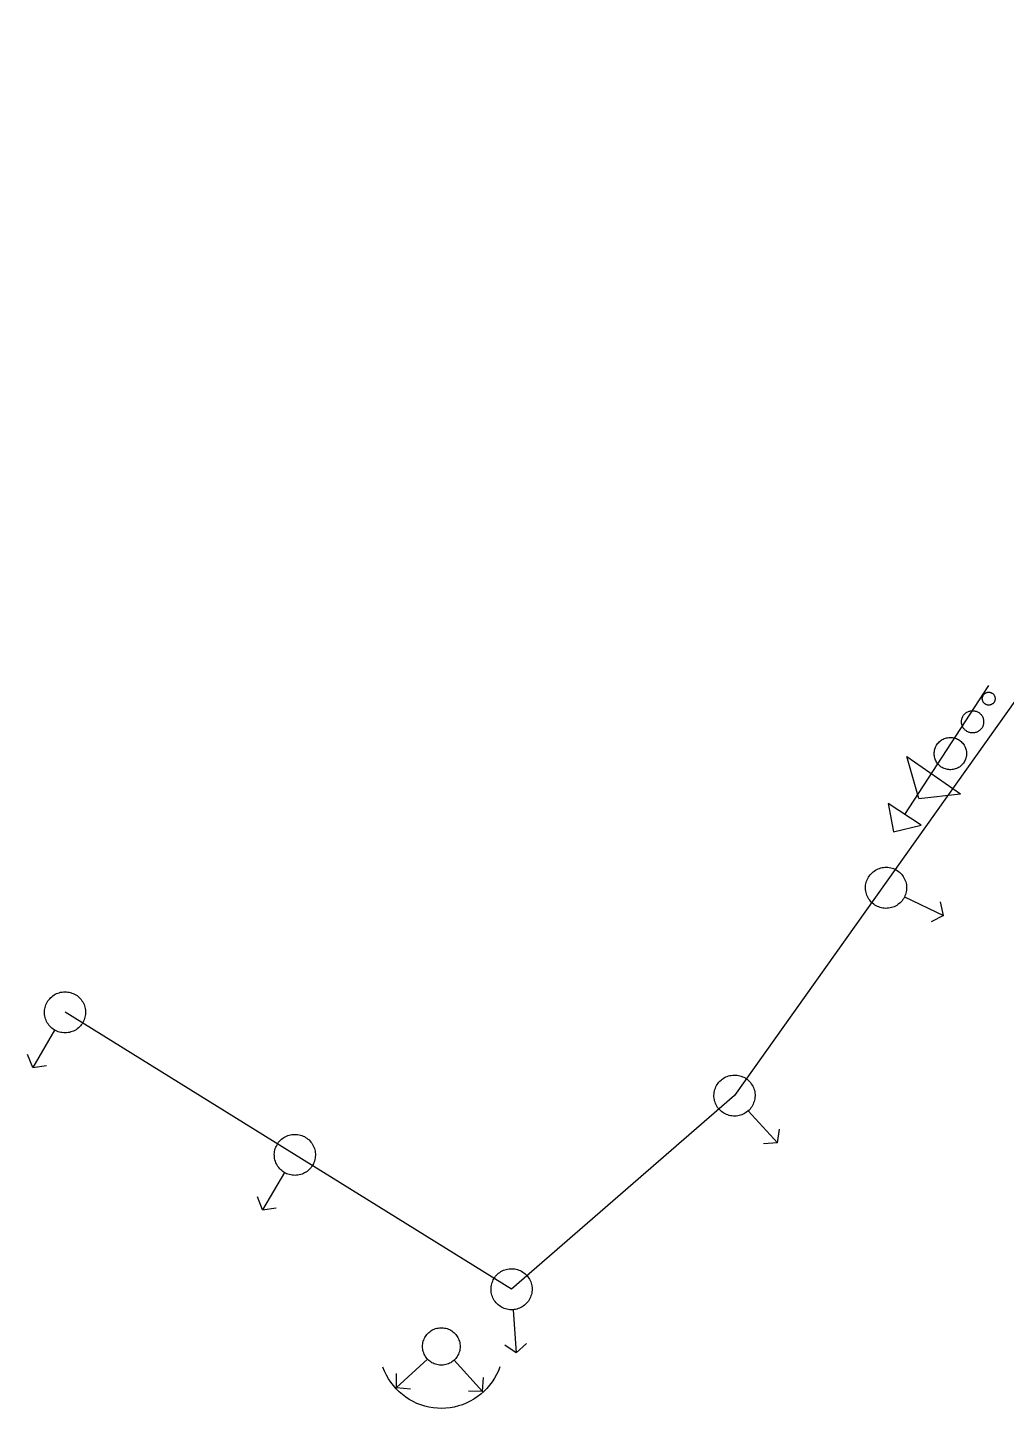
# Model space of a CAD drawing. Header units: inches. Extents: x 21905 to 29562, y 37649 to 43473.
# Drawn here: x 23266.6 to 23415.1, y 38416.6 to 38626.2 of the extents above; entities that cross this region are included whole.
import ezdxf

# ---------------------------------------------------------------- set-up
doc = ezdxf.new("R2010")
doc.units = ezdxf.units.IN
doc.header["$MEASUREMENT"] = 0

msp = doc.modelspace()

# ---------------------------------------------------------------- linework, layer by layer
for points in [[(23570.87, 38626.22), (23471.49, 38579.58), (23439.68, 38556.72), (23373.87, 38464.09), (23340.03, 38434.69), (23272.27, 38476.73)], [(23570.87, 38626.22), (23471.49, 38579.58), (23439.68, 38556.72), (23373.87, 38464.09), (23340.03, 38434.69), (23272.27, 38476.73)], [(23399.72, 38506.78), (23412.46, 38526.36)], [(23413.42, 38524.35), (23413.42, 38524.28), (23413.42, 38524.21), (23413.4, 38524.14), (23413.39, 38524.08), (23413.37, 38524.01), (23413.34, 38523.95), (23413.31, 38523.89), (23413.28, 38523.83), (23413.24, 38523.77), (23413.2, 38523.72), (23413.15, 38523.67), (23413.1, 38523.62), (23413.05, 38523.58), (23412.99, 38523.54), (23412.94, 38523.5), (23412.88, 38523.47), (23412.81, 38523.44), (23412.75, 38523.42), (23412.68, 38523.4), (23412.62, 38523.38), (23412.55, 38523.37), (23412.48, 38523.37), (23412.41, 38523.37), (23412.34, 38523.37), (23412.28, 38523.38), (23412.21, 38523.4), (23412.14, 38523.42), (23412.08, 38523.44), (23412.02, 38523.47), (23411.96, 38523.5), (23411.9, 38523.54), (23411.84, 38523.58), (23411.79, 38523.62), (23411.74, 38523.67), (23411.7, 38523.72), (23411.66, 38523.77), (23411.62, 38523.83), (23411.58, 38523.89), (23411.55, 38523.95), (23411.53, 38524.01), (23411.51, 38524.08), (23411.49, 38524.14), (23411.48, 38524.21), (23411.47, 38524.28), (23411.47, 38524.35), (23411.47, 38524.41), (23411.48, 38524.48), (23411.49, 38524.55), (23411.51, 38524.62), (23411.53, 38524.68), (23411.55, 38524.74), (23411.58, 38524.8), (23411.62, 38524.86), (23411.66, 38524.92), (23411.7, 38524.97), (23411.74, 38525.03), (23411.79, 38525.07), (23411.84, 38525.12), (23411.9, 38525.16), (23411.96, 38525.19), (23412.02, 38525.22), (23412.08, 38525.25), (23412.14, 38525.28), (23412.21, 38525.29), (23412.28, 38525.31), (23412.34, 38525.32), (23412.41, 38525.32), (23412.48, 38525.32), (23412.55, 38525.32), (23412.62, 38525.31), (23412.68, 38525.29), (23412.75, 38525.28), (23412.81, 38525.25), (23412.88, 38525.22), (23412.94, 38525.19), (23412.99, 38525.16), (23413.05, 38525.12), (23413.1, 38525.07), (23413.15, 38525.03), (23413.2, 38524.97), (23413.24, 38524.92), (23413.28, 38524.86), (23413.31, 38524.8), (23413.34, 38524.74), (23413.37, 38524.68), (23413.39, 38524.62), (23413.4, 38524.55), (23413.42, 38524.48), (23413.42, 38524.41), (23413.42, 38524.35)], [(23411.68, 38520.84), (23411.68, 38520.72), (23411.67, 38520.6), (23411.65, 38520.49), (23411.62, 38520.37), (23411.58, 38520.26), (23411.54, 38520.15), (23411.49, 38520.04), (23411.43, 38519.94), (23411.36, 38519.84), (23411.29, 38519.75), (23411.21, 38519.66), (23411.12, 38519.58), (23411.03, 38519.51), (23410.94, 38519.44), (23410.84, 38519.37), (23410.74, 38519.32), (23410.63, 38519.27), (23410.52, 38519.23), (23410.4, 38519.2), (23410.29, 38519.17), (23410.17, 38519.16), (23410.05, 38519.15), (23409.94, 38519.15), (23409.82, 38519.16), (23409.7, 38519.17), (23409.59, 38519.2), (23409.47, 38519.23), (23409.36, 38519.27), (23409.26, 38519.32), (23409.15, 38519.37), (23409.05, 38519.44), (23408.96, 38519.51), (23408.87, 38519.58), (23408.78, 38519.66), (23408.7, 38519.75), (23408.63, 38519.84), (23408.56, 38519.94), (23408.51, 38520.04), (23408.45, 38520.15), (23408.41, 38520.26), (23408.37, 38520.37), (23408.35, 38520.49), (23408.33, 38520.6), (23408.31, 38520.72), (23408.31, 38520.84), (23408.31, 38520.95), (23408.33, 38521.07), (23408.35, 38521.19), (23408.37, 38521.3), (23408.41, 38521.41), (23408.45, 38521.52), (23408.51, 38521.63), (23408.56, 38521.73), (23408.63, 38521.83), (23408.7, 38521.92), (23408.78, 38522.01), (23408.87, 38522.09), (23408.96, 38522.17), (23409.05, 38522.23), (23409.15, 38522.3), (23409.26, 38522.35), (23409.36, 38522.4), (23409.47, 38522.44), (23409.59, 38522.47), (23409.7, 38522.5), (23409.82, 38522.51), (23409.94, 38522.52), (23410.05, 38522.52), (23410.17, 38522.51), (23410.29, 38522.5), (23410.4, 38522.47), (23410.52, 38522.44), (23410.63, 38522.4), (23410.74, 38522.35), (23410.84, 38522.3), (23410.94, 38522.23), (23411.03, 38522.17), (23411.12, 38522.09), (23411.21, 38522.01), (23411.29, 38521.92), (23411.36, 38521.83), (23411.43, 38521.73), (23411.49, 38521.63), (23411.54, 38521.52), (23411.58, 38521.41), (23411.62, 38521.3), (23411.65, 38521.19), (23411.67, 38521.07), (23411.68, 38520.95), (23411.68, 38520.84)], [(23409.07, 38516.01), (23409.07, 38515.83), (23409.05, 38515.66), (23409.02, 38515.5), (23408.98, 38515.33), (23408.93, 38515.17), (23408.86, 38515.01), (23408.79, 38514.86), (23408.7, 38514.71), (23408.61, 38514.57), (23408.5, 38514.43), (23408.39, 38514.3), (23408.26, 38514.18), (23408.13, 38514.07), (23407.99, 38513.97), (23407.85, 38513.88), (23407.7, 38513.8), (23407.54, 38513.73), (23407.38, 38513.67), (23407.22, 38513.63), (23407.05, 38513.59), (23406.88, 38513.57), (23406.71, 38513.56), (23406.54, 38513.56), (23406.37, 38513.57), (23406.2, 38513.59), (23406.03, 38513.63), (23405.87, 38513.67), (23405.7, 38513.73), (23405.55, 38513.8), (23405.4, 38513.88), (23405.25, 38513.97), (23405.11, 38514.07), (23404.98, 38514.18), (23404.86, 38514.3), (23404.75, 38514.43), (23404.64, 38514.57), (23404.54, 38514.71), (23404.46, 38514.86), (23404.38, 38515.01), (23404.32, 38515.17), (23404.27, 38515.33), (23404.23, 38515.5), (23404.2, 38515.66), (23404.18, 38515.83), (23404.17, 38516.01), (23404.18, 38516.18), (23404.2, 38516.35), (23404.23, 38516.52), (23404.27, 38516.68), (23404.32, 38516.84), (23404.38, 38517), (23404.46, 38517.16), (23404.54, 38517.3), (23404.64, 38517.45), (23404.75, 38517.58), (23404.86, 38517.71), (23404.98, 38517.83), (23405.11, 38517.94), (23405.25, 38518.04), (23405.4, 38518.13), (23405.55, 38518.21), (23405.7, 38518.28), (23405.87, 38518.34), (23406.03, 38518.38), (23406.2, 38518.42), (23406.37, 38518.44), (23406.54, 38518.45), (23406.71, 38518.45), (23406.88, 38518.44), (23407.05, 38518.42), (23407.22, 38518.38), (23407.38, 38518.34), (23407.54, 38518.28), (23407.7, 38518.21), (23407.85, 38518.13), (23407.99, 38518.04), (23408.13, 38517.94), (23408.26, 38517.83), (23408.39, 38517.71), (23408.5, 38517.58), (23408.61, 38517.45), (23408.7, 38517.3), (23408.79, 38517.16), (23408.86, 38517), (23408.93, 38516.84), (23408.98, 38516.68), (23409.02, 38516.52), (23409.05, 38516.35), (23409.07, 38516.18), (23409.07, 38516.01)], [(23400.03, 38515.55), (23408.14, 38509.88)], [(23401.86, 38509.19), (23400.03, 38515.55)], [(23401.86, 38509.19), (23408.14, 38509.88)], [(23402.22, 38505.15), (23397.21, 38508.42), (23397.99, 38504.12), (23402.22, 38505.15)], [(23399.35, 38497.51), (23399.48, 38497.33), (23399.59, 38497.14), (23399.69, 38496.95), (23399.78, 38496.75), (23399.85, 38496.55), (23399.9, 38496.34), (23399.95, 38496.12), (23399.97, 38495.91), (23399.98, 38495.69), (23399.98, 38495.47), (23399.96, 38495.25), (23399.93, 38495.04), (23399.88, 38494.83), (23399.82, 38494.62), (23399.74, 38494.42), (23399.65, 38494.22), (23399.54, 38494.03), (23399.42, 38493.85), (23399.29, 38493.67), (23399.15, 38493.51), (23399, 38493.35), (23398.83, 38493.21), (23398.66, 38493.08), (23398.48, 38492.96), (23398.29, 38492.86), (23398.09, 38492.76), (23397.89, 38492.69), (23397.68, 38492.62), (23397.47, 38492.57), (23397.25, 38492.54), (23397.04, 38492.52), (23396.82, 38492.51), (23396.6, 38492.53), (23396.38, 38492.55), (23396.17, 38492.59), (23395.96, 38492.65), (23395.76, 38492.72), (23395.55, 38492.8), (23395.36, 38492.9), (23395.17, 38493.01), (23395, 38493.14), (23394.83, 38493.28), (23394.67, 38493.42), (23394.52, 38493.58), (23394.38, 38493.75), (23394.26, 38493.93), (23394.14, 38494.12), (23394.05, 38494.31), (23393.96, 38494.51), (23393.89, 38494.72), (23393.83, 38494.93), (23393.79, 38495.14), (23393.76, 38495.36), (23393.75, 38495.57), (23393.76, 38495.79), (23393.77, 38496.01), (23393.81, 38496.22), (23393.86, 38496.43), (23393.92, 38496.64), (23394, 38496.84), (23394.09, 38497.04), (23394.19, 38497.23), (23394.31, 38497.42), (23394.44, 38497.59), (23394.59, 38497.75), (23394.74, 38497.91), (23394.9, 38498.05), (23395.08, 38498.18), (23395.26, 38498.3), (23395.45, 38498.41), (23395.65, 38498.5), (23395.85, 38498.58), (23396.06, 38498.64), (23396.27, 38498.69), (23396.48, 38498.72), (23396.7, 38498.74), (23396.92, 38498.75), (23397.14, 38498.74), (23397.35, 38498.71), (23397.57, 38498.67), (23397.78, 38498.61), (23397.98, 38498.54), (23398.18, 38498.46), (23398.38, 38498.36), (23398.56, 38498.25), (23398.74, 38498.12), (23398.91, 38497.99), (23399.07, 38497.84), (23399.22, 38497.68), (23399.35, 38497.51)], [(23399.35, 38497.51), (23399.48, 38497.33), (23399.59, 38497.14), (23399.69, 38496.95), (23399.78, 38496.75), (23399.85, 38496.55), (23399.9, 38496.34), (23399.95, 38496.12), (23399.97, 38495.91), (23399.98, 38495.69), (23399.98, 38495.47), (23399.96, 38495.25), (23399.93, 38495.04), (23399.88, 38494.83), (23399.82, 38494.62), (23399.74, 38494.42), (23399.65, 38494.22), (23399.54, 38494.03), (23399.42, 38493.85), (23399.29, 38493.67), (23399.15, 38493.51), (23399, 38493.35), (23398.83, 38493.21), (23398.66, 38493.08), (23398.48, 38492.96), (23398.29, 38492.86), (23398.09, 38492.76), (23397.89, 38492.69), (23397.68, 38492.62), (23397.47, 38492.57), (23397.25, 38492.54), (23397.04, 38492.52), (23396.82, 38492.51), (23396.6, 38492.53), (23396.38, 38492.55), (23396.17, 38492.59), (23395.96, 38492.65), (23395.76, 38492.72), (23395.55, 38492.8), (23395.36, 38492.9), (23395.17, 38493.01), (23395, 38493.14), (23394.83, 38493.28), (23394.67, 38493.42), (23394.52, 38493.58), (23394.38, 38493.75), (23394.26, 38493.93), (23394.14, 38494.12), (23394.05, 38494.31), (23393.96, 38494.51), (23393.89, 38494.72), (23393.83, 38494.93), (23393.79, 38495.14), (23393.76, 38495.36), (23393.75, 38495.57), (23393.76, 38495.79), (23393.77, 38496.01), (23393.81, 38496.22), (23393.86, 38496.43), (23393.92, 38496.64), (23394, 38496.84), (23394.09, 38497.04), (23394.19, 38497.23), (23394.31, 38497.42), (23394.44, 38497.59), (23394.59, 38497.75), (23394.74, 38497.91), (23394.9, 38498.05), (23395.08, 38498.18), (23395.26, 38498.3), (23395.45, 38498.41), (23395.65, 38498.5), (23395.85, 38498.58), (23396.06, 38498.64), (23396.27, 38498.69), (23396.48, 38498.72), (23396.7, 38498.74), (23396.92, 38498.75), (23397.14, 38498.74), (23397.35, 38498.71), (23397.57, 38498.67), (23397.78, 38498.61), (23397.98, 38498.54), (23398.18, 38498.46), (23398.38, 38498.36), (23398.56, 38498.25), (23398.74, 38498.12), (23398.91, 38497.99), (23399.07, 38497.84), (23399.22, 38497.68), (23399.35, 38497.51)], [(23399.67, 38494.27), (23405.59, 38491.42)], [(23399.67, 38494.27), (23405.59, 38491.42)], [(23405.59, 38491.42), (23405.14, 38493.48)], [(23405.59, 38491.42), (23405.14, 38493.48)], [(23405.59, 38491.42), (23403.7, 38490.49)], [(23405.59, 38491.42), (23403.7, 38490.49)], [(23273.94, 38474.09), (23273.75, 38473.98), (23273.56, 38473.89), (23273.36, 38473.8), (23273.15, 38473.74), (23272.94, 38473.68), (23272.73, 38473.64), (23272.51, 38473.62), (23272.29, 38473.61), (23272.08, 38473.61), (23271.86, 38473.64), (23271.64, 38473.67), (23271.43, 38473.72), (23271.23, 38473.79), (23271.02, 38473.87), (23270.83, 38473.96), (23270.64, 38474.07), (23270.46, 38474.19), (23270.28, 38474.32), (23270.12, 38474.47), (23269.97, 38474.62), (23269.83, 38474.79), (23269.7, 38474.96), (23269.58, 38475.15), (23269.48, 38475.34), (23269.39, 38475.54), (23269.31, 38475.74), (23269.25, 38475.95), (23269.21, 38476.16), (23269.17, 38476.38), (23269.16, 38476.59), (23269.16, 38476.81), (23269.17, 38477.03), (23269.2, 38477.24), (23269.24, 38477.46), (23269.3, 38477.67), (23269.37, 38477.87), (23269.46, 38478.07), (23269.56, 38478.26), (23269.68, 38478.45), (23269.8, 38478.63), (23269.94, 38478.79), (23270.09, 38478.95), (23270.25, 38479.1), (23270.42, 38479.23), (23270.6, 38479.36), (23270.79, 38479.47), (23270.98, 38479.56), (23271.19, 38479.65), (23271.39, 38479.71), (23271.6, 38479.77), (23271.82, 38479.81), (23272.03, 38479.83), (23272.25, 38479.84), (23272.47, 38479.84), (23272.68, 38479.81), (23272.9, 38479.78), (23273.11, 38479.73), (23273.32, 38479.66), (23273.52, 38479.58), (23273.72, 38479.49), (23273.9, 38479.38), (23274.09, 38479.26), (23274.26, 38479.13), (23274.42, 38478.98), (23274.57, 38478.83), (23274.71, 38478.66), (23274.84, 38478.49), (23274.96, 38478.3), (23275.06, 38478.11), (23275.15, 38477.91), (23275.23, 38477.71), (23275.29, 38477.5), (23275.34, 38477.29), (23275.37, 38477.07), (23275.39, 38476.86), (23275.39, 38476.64), (23275.37, 38476.42), (23275.34, 38476.21), (23275.3, 38475.99), (23275.24, 38475.78), (23275.17, 38475.58), (23275.08, 38475.38), (23274.98, 38475.19), (23274.87, 38475), (23274.74, 38474.82), (23274.6, 38474.66), (23274.45, 38474.5), (23274.29, 38474.35), (23274.12, 38474.22), (23273.94, 38474.09)], [(23273.94, 38474.09), (23273.75, 38473.98), (23273.56, 38473.89), (23273.36, 38473.8), (23273.15, 38473.74), (23272.94, 38473.68), (23272.73, 38473.64), (23272.51, 38473.62), (23272.29, 38473.61), (23272.08, 38473.61), (23271.86, 38473.64), (23271.64, 38473.67), (23271.43, 38473.72), (23271.23, 38473.79), (23271.02, 38473.87), (23270.83, 38473.96), (23270.64, 38474.07), (23270.46, 38474.19), (23270.28, 38474.32), (23270.12, 38474.47), (23269.97, 38474.62), (23269.83, 38474.79), (23269.7, 38474.96), (23269.58, 38475.15), (23269.48, 38475.34), (23269.39, 38475.54), (23269.31, 38475.74), (23269.25, 38475.95), (23269.21, 38476.16), (23269.17, 38476.38), (23269.16, 38476.59), (23269.16, 38476.81), (23269.17, 38477.03), (23269.2, 38477.24), (23269.24, 38477.46), (23269.3, 38477.67), (23269.37, 38477.87), (23269.46, 38478.07), (23269.56, 38478.26), (23269.68, 38478.45), (23269.8, 38478.63), (23269.94, 38478.79), (23270.09, 38478.95), (23270.25, 38479.1), (23270.42, 38479.23), (23270.6, 38479.36), (23270.79, 38479.47), (23270.98, 38479.56), (23271.19, 38479.65), (23271.39, 38479.71), (23271.6, 38479.77), (23271.82, 38479.81), (23272.03, 38479.83), (23272.25, 38479.84), (23272.47, 38479.84), (23272.68, 38479.81), (23272.9, 38479.78), (23273.11, 38479.73), (23273.32, 38479.66), (23273.52, 38479.58), (23273.72, 38479.49), (23273.9, 38479.38), (23274.09, 38479.26), (23274.26, 38479.13), (23274.42, 38478.98), (23274.57, 38478.83), (23274.71, 38478.66), (23274.84, 38478.49), (23274.96, 38478.3), (23275.06, 38478.11), (23275.15, 38477.91), (23275.23, 38477.71), (23275.29, 38477.5), (23275.34, 38477.29), (23275.37, 38477.07), (23275.39, 38476.86), (23275.39, 38476.64), (23275.37, 38476.42), (23275.34, 38476.21), (23275.3, 38475.99), (23275.24, 38475.78), (23275.17, 38475.58), (23275.08, 38475.38), (23274.98, 38475.19), (23274.87, 38475), (23274.74, 38474.82), (23274.6, 38474.66), (23274.45, 38474.5), (23274.29, 38474.35), (23274.12, 38474.22), (23273.94, 38474.09)], [(23270.69, 38474.04), (23267.36, 38468.37)], [(23270.69, 38474.04), (23267.36, 38468.37)], [(23267.36, 38468.37), (23266.59, 38470.33)], [(23267.36, 38468.37), (23266.59, 38470.33)], [(23267.36, 38468.37), (23269.45, 38468.66)], [(23267.36, 38468.37), (23269.45, 38468.66)], [(23376.88, 38464.89), (23376.93, 38464.68), (23376.96, 38464.46), (23376.98, 38464.25), (23376.98, 38464.03), (23376.97, 38463.81), (23376.94, 38463.6), (23376.9, 38463.38), (23376.85, 38463.17), (23376.77, 38462.97), (23376.69, 38462.77), (23376.59, 38462.57), (23376.48, 38462.39), (23376.35, 38462.21), (23376.22, 38462.04), (23376.07, 38461.88), (23375.91, 38461.73), (23375.74, 38461.6), (23375.56, 38461.47), (23375.38, 38461.36), (23375.18, 38461.26), (23374.98, 38461.18), (23374.78, 38461.1), (23374.57, 38461.05), (23374.35, 38461.01), (23374.14, 38460.98), (23373.92, 38460.97), (23373.7, 38460.97), (23373.48, 38460.99), (23373.27, 38461.03), (23373.06, 38461.08), (23372.85, 38461.14), (23372.65, 38461.22), (23372.45, 38461.31), (23372.26, 38461.41), (23372.08, 38461.53), (23371.9, 38461.66), (23371.74, 38461.81), (23371.59, 38461.96), (23371.44, 38462.12), (23371.31, 38462.3), (23371.19, 38462.48), (23371.09, 38462.67), (23371, 38462.87), (23370.92, 38463.07), (23370.85, 38463.28), (23370.81, 38463.49), (23370.77, 38463.71), (23370.75, 38463.92), (23370.75, 38464.14), (23370.76, 38464.36), (23370.79, 38464.57), (23370.83, 38464.79), (23370.89, 38465), (23370.96, 38465.2), (23371.04, 38465.4), (23371.14, 38465.6), (23371.25, 38465.78), (23371.38, 38465.96), (23371.51, 38466.13), (23371.66, 38466.29), (23371.82, 38466.44), (23371.99, 38466.58), (23372.17, 38466.7), (23372.36, 38466.81), (23372.55, 38466.91), (23372.75, 38467), (23372.96, 38467.07), (23373.17, 38467.12), (23373.38, 38467.16), (23373.59, 38467.19), (23373.81, 38467.2), (23374.03, 38467.2), (23374.25, 38467.18), (23374.46, 38467.14), (23374.67, 38467.1), (23374.88, 38467.03), (23375.08, 38466.95), (23375.28, 38466.86), (23375.47, 38466.76), (23375.65, 38466.64), (23375.83, 38466.51), (23375.99, 38466.36), (23376.15, 38466.21), (23376.29, 38466.05), (23376.42, 38465.87), (23376.54, 38465.69), (23376.64, 38465.5), (23376.73, 38465.3), (23376.81, 38465.1), (23376.88, 38464.89)], [(23376.88, 38464.89), (23376.93, 38464.68), (23376.96, 38464.46), (23376.98, 38464.25), (23376.98, 38464.03), (23376.97, 38463.81), (23376.94, 38463.6), (23376.9, 38463.38), (23376.85, 38463.17), (23376.77, 38462.97), (23376.69, 38462.77), (23376.59, 38462.57), (23376.48, 38462.39), (23376.35, 38462.21), (23376.22, 38462.04), (23376.07, 38461.88), (23375.91, 38461.73), (23375.74, 38461.6), (23375.56, 38461.47), (23375.38, 38461.36), (23375.18, 38461.26), (23374.98, 38461.18), (23374.78, 38461.1), (23374.57, 38461.05), (23374.35, 38461.01), (23374.14, 38460.98), (23373.92, 38460.97), (23373.7, 38460.97), (23373.48, 38460.99), (23373.27, 38461.03), (23373.06, 38461.08), (23372.85, 38461.14), (23372.65, 38461.22), (23372.45, 38461.31), (23372.26, 38461.41), (23372.08, 38461.53), (23371.9, 38461.66), (23371.74, 38461.81), (23371.59, 38461.96), (23371.44, 38462.12), (23371.31, 38462.3), (23371.19, 38462.48), (23371.09, 38462.67), (23371, 38462.87), (23370.92, 38463.07), (23370.85, 38463.28), (23370.81, 38463.49), (23370.77, 38463.71), (23370.75, 38463.92), (23370.75, 38464.14), (23370.76, 38464.36), (23370.79, 38464.57), (23370.83, 38464.79), (23370.89, 38465), (23370.96, 38465.2), (23371.04, 38465.4), (23371.14, 38465.6), (23371.25, 38465.78), (23371.38, 38465.96), (23371.51, 38466.13), (23371.66, 38466.29), (23371.82, 38466.44), (23371.99, 38466.58), (23372.17, 38466.7), (23372.36, 38466.81), (23372.55, 38466.91), (23372.75, 38467), (23372.96, 38467.07), (23373.17, 38467.12), (23373.38, 38467.16), (23373.59, 38467.19), (23373.81, 38467.2), (23374.03, 38467.2), (23374.25, 38467.18), (23374.46, 38467.14), (23374.67, 38467.1), (23374.88, 38467.03), (23375.08, 38466.95), (23375.28, 38466.86), (23375.47, 38466.76), (23375.65, 38466.64), (23375.83, 38466.51), (23375.99, 38466.36), (23376.15, 38466.21), (23376.29, 38466.05), (23376.42, 38465.87), (23376.54, 38465.69), (23376.64, 38465.5), (23376.73, 38465.3), (23376.81, 38465.1), (23376.88, 38464.89)], [(23375.95, 38461.77), (23380.37, 38456.9)], [(23375.95, 38461.77), (23380.37, 38456.9)], [(23380.37, 38456.9), (23380.72, 38458.98)], [(23380.37, 38456.9), (23380.72, 38458.98)], [(23308.82, 38452.46), (23308.63, 38452.35), (23308.44, 38452.25), (23308.24, 38452.17), (23308.03, 38452.1), (23307.82, 38452.04), (23307.6, 38452), (23307.39, 38451.98), (23307.17, 38451.97), (23306.95, 38451.98), (23306.74, 38452), (23306.52, 38452.04), (23306.31, 38452.09), (23306.1, 38452.15), (23305.9, 38452.23), (23305.71, 38452.33), (23305.52, 38452.43), (23305.33, 38452.55), (23305.16, 38452.69), (23305, 38452.83), (23304.85, 38452.99), (23304.71, 38453.15), (23304.58, 38453.33), (23304.46, 38453.51), (23304.36, 38453.7), (23304.27, 38453.9), (23304.19, 38454.1), (23304.13, 38454.31), (23304.08, 38454.53), (23304.05, 38454.74), (23304.04, 38454.96), (23304.03, 38455.18), (23304.05, 38455.39), (23304.08, 38455.61), (23304.12, 38455.82), (23304.18, 38456.03), (23304.25, 38456.24), (23304.34, 38456.43), (23304.44, 38456.63), (23304.55, 38456.81), (23304.68, 38456.99), (23304.82, 38457.16), (23304.97, 38457.31), (23305.13, 38457.46), (23305.3, 38457.6), (23305.48, 38457.72), (23305.67, 38457.83), (23305.86, 38457.93), (23306.06, 38458.01), (23306.27, 38458.08), (23306.48, 38458.13), (23306.69, 38458.17), (23306.91, 38458.2), (23307.13, 38458.2), (23307.34, 38458.2), (23307.56, 38458.18), (23307.78, 38458.14), (23307.99, 38458.09), (23308.19, 38458.02), (23308.4, 38457.94), (23308.59, 38457.85), (23308.78, 38457.74), (23308.96, 38457.62), (23309.14, 38457.49), (23309.3, 38457.35), (23309.45, 38457.19), (23309.59, 38457.02), (23309.72, 38456.85), (23309.84, 38456.67), (23309.94, 38456.47), (23310.03, 38456.28), (23310.11, 38456.07), (23310.17, 38455.86), (23310.21, 38455.65), (23310.25, 38455.44), (23310.26, 38455.22), (23310.26, 38455), (23310.25, 38454.78), (23310.22, 38454.57), (23310.18, 38454.36), (23310.12, 38454.15), (23310.05, 38453.94), (23309.96, 38453.74), (23309.86, 38453.55), (23309.74, 38453.36), (23309.62, 38453.19), (23309.48, 38453.02), (23309.33, 38452.86), (23309.17, 38452.71), (23309, 38452.58), (23308.82, 38452.46)], [(23308.82, 38452.46), (23308.63, 38452.35), (23308.44, 38452.25), (23308.24, 38452.17), (23308.03, 38452.1), (23307.82, 38452.04), (23307.6, 38452), (23307.39, 38451.98), (23307.17, 38451.97), (23306.95, 38451.98), (23306.74, 38452), (23306.52, 38452.04), (23306.31, 38452.09), (23306.1, 38452.15), (23305.9, 38452.23), (23305.71, 38452.33), (23305.52, 38452.43), (23305.33, 38452.55), (23305.16, 38452.69), (23305, 38452.83), (23304.85, 38452.99), (23304.71, 38453.15), (23304.58, 38453.33), (23304.46, 38453.51), (23304.36, 38453.7), (23304.27, 38453.9), (23304.19, 38454.1), (23304.13, 38454.31), (23304.08, 38454.53), (23304.05, 38454.74), (23304.04, 38454.96), (23304.03, 38455.18), (23304.05, 38455.39), (23304.08, 38455.61), (23304.12, 38455.82), (23304.18, 38456.03), (23304.25, 38456.24), (23304.34, 38456.43), (23304.44, 38456.63), (23304.55, 38456.81), (23304.68, 38456.99), (23304.82, 38457.16), (23304.97, 38457.31), (23305.13, 38457.46), (23305.3, 38457.6), (23305.48, 38457.72), (23305.67, 38457.83), (23305.86, 38457.93), (23306.06, 38458.01), (23306.27, 38458.08), (23306.48, 38458.13), (23306.69, 38458.17), (23306.91, 38458.2), (23307.13, 38458.2), (23307.34, 38458.2), (23307.56, 38458.18), (23307.78, 38458.14), (23307.99, 38458.09), (23308.19, 38458.02), (23308.4, 38457.94), (23308.59, 38457.85), (23308.78, 38457.74), (23308.96, 38457.62), (23309.14, 38457.49), (23309.3, 38457.35), (23309.45, 38457.19), (23309.59, 38457.02), (23309.72, 38456.85), (23309.84, 38456.67), (23309.94, 38456.47), (23310.03, 38456.28), (23310.11, 38456.07), (23310.17, 38455.86), (23310.21, 38455.65), (23310.25, 38455.44), (23310.26, 38455.22), (23310.26, 38455), (23310.25, 38454.78), (23310.22, 38454.57), (23310.18, 38454.36), (23310.12, 38454.15), (23310.05, 38453.94), (23309.96, 38453.74), (23309.86, 38453.55), (23309.74, 38453.36), (23309.62, 38453.19), (23309.48, 38453.02), (23309.33, 38452.86), (23309.17, 38452.71), (23309, 38452.58), (23308.82, 38452.46)], [(23380.37, 38456.9), (23378.26, 38456.75)], [(23380.37, 38456.9), (23378.26, 38456.75)], [(23305.56, 38452.4), (23302.24, 38446.74)], [(23305.56, 38452.4), (23302.24, 38446.74)], [(23302.24, 38446.74), (23301.47, 38448.7)], [(23302.24, 38446.74), (23301.47, 38448.7)], [(23302.24, 38446.74), (23304.33, 38447.02)], [(23302.24, 38446.74), (23304.33, 38447.02)], [(23342.9, 38433.47), (23342.81, 38433.27), (23342.71, 38433.08), (23342.59, 38432.9), (23342.46, 38432.73), (23342.31, 38432.56), (23342.16, 38432.41), (23342, 38432.27), (23341.82, 38432.13), (23341.64, 38432.02), (23341.45, 38431.91), (23341.25, 38431.82), (23341.05, 38431.74), (23340.84, 38431.68), (23340.63, 38431.63), (23340.41, 38431.59), (23340.2, 38431.57), (23339.98, 38431.57), (23339.76, 38431.58), (23339.55, 38431.61), (23339.33, 38431.65), (23339.12, 38431.71), (23338.92, 38431.78), (23338.72, 38431.86), (23338.52, 38431.96), (23338.34, 38432.07), (23338.16, 38432.2), (23337.99, 38432.33), (23337.83, 38432.48), (23337.68, 38432.64), (23337.55, 38432.81), (23337.42, 38432.99), (23337.31, 38433.18), (23337.21, 38433.37), (23337.13, 38433.57), (23337.05, 38433.77), (23337, 38433.98), (23336.96, 38434.2), (23336.93, 38434.41), (23336.92, 38434.63), (23336.92, 38434.85), (23336.94, 38435.07), (23336.97, 38435.28), (23337.02, 38435.49), (23337.09, 38435.7), (23337.17, 38435.9), (23337.26, 38436.1), (23337.36, 38436.29), (23337.48, 38436.47), (23337.61, 38436.65), (23337.75, 38436.81), (23337.91, 38436.97), (23338.07, 38437.11), (23338.25, 38437.24), (23338.43, 38437.36), (23338.62, 38437.46), (23338.82, 38437.56), (23339.02, 38437.63), (23339.23, 38437.7), (23339.44, 38437.75), (23339.65, 38437.78), (23339.87, 38437.8), (23340.09, 38437.8), (23340.31, 38437.79), (23340.52, 38437.77), (23340.73, 38437.72), (23340.94, 38437.67), (23341.15, 38437.6), (23341.35, 38437.51), (23341.54, 38437.41), (23341.73, 38437.3), (23341.91, 38437.18), (23342.08, 38437.04), (23342.24, 38436.89), (23342.39, 38436.73), (23342.52, 38436.56), (23342.65, 38436.38), (23342.76, 38436.2), (23342.86, 38436), (23342.94, 38435.8), (23343.01, 38435.6), (23343.07, 38435.39), (23343.11, 38435.18), (23343.14, 38434.96), (23343.15, 38434.74), (23343.15, 38434.52), (23343.13, 38434.31), (23343.09, 38434.09), (23343.04, 38433.88), (23342.98, 38433.67), (23342.9, 38433.47)], [(23342.9, 38433.47), (23342.81, 38433.27), (23342.71, 38433.08), (23342.59, 38432.9), (23342.46, 38432.73), (23342.31, 38432.56), (23342.16, 38432.41), (23342, 38432.27), (23341.82, 38432.13), (23341.64, 38432.02), (23341.45, 38431.91), (23341.25, 38431.82), (23341.05, 38431.74), (23340.84, 38431.68), (23340.63, 38431.63), (23340.41, 38431.59), (23340.2, 38431.57), (23339.98, 38431.57), (23339.76, 38431.58), (23339.55, 38431.61), (23339.33, 38431.65), (23339.12, 38431.71), (23338.92, 38431.78), (23338.72, 38431.86), (23338.52, 38431.96), (23338.34, 38432.07), (23338.16, 38432.2), (23337.99, 38432.33), (23337.83, 38432.48), (23337.68, 38432.64), (23337.55, 38432.81), (23337.42, 38432.99), (23337.31, 38433.18), (23337.21, 38433.37), (23337.13, 38433.57), (23337.05, 38433.77), (23337, 38433.98), (23336.96, 38434.2), (23336.93, 38434.41), (23336.92, 38434.63), (23336.92, 38434.85), (23336.94, 38435.07), (23336.97, 38435.28), (23337.02, 38435.49), (23337.09, 38435.7), (23337.17, 38435.9), (23337.26, 38436.1), (23337.36, 38436.29), (23337.48, 38436.47), (23337.61, 38436.65), (23337.75, 38436.81), (23337.91, 38436.97), (23338.07, 38437.11), (23338.25, 38437.24), (23338.43, 38437.36), (23338.62, 38437.46), (23338.82, 38437.56), (23339.02, 38437.63), (23339.23, 38437.7), (23339.44, 38437.75), (23339.65, 38437.78), (23339.87, 38437.8), (23340.09, 38437.8), (23340.31, 38437.79), (23340.52, 38437.77), (23340.73, 38437.72), (23340.94, 38437.67), (23341.15, 38437.6), (23341.35, 38437.51), (23341.54, 38437.41), (23341.73, 38437.3), (23341.91, 38437.18), (23342.08, 38437.04), (23342.24, 38436.89), (23342.39, 38436.73), (23342.52, 38436.56), (23342.65, 38436.38), (23342.76, 38436.2), (23342.86, 38436), (23342.94, 38435.8), (23343.01, 38435.6), (23343.07, 38435.39), (23343.11, 38435.18), (23343.14, 38434.96), (23343.15, 38434.74), (23343.15, 38434.52), (23343.13, 38434.31), (23343.09, 38434.09), (23343.04, 38433.88), (23342.98, 38433.67), (23342.9, 38433.47)], [(23340.26, 38431.58), (23340.74, 38425.03)], [(23340.26, 38431.58), (23340.74, 38425.03)], [(23332.22, 38426), (23332.22, 38425.8), (23332.2, 38425.6), (23332.16, 38425.41), (23332.11, 38425.22), (23332.05, 38425.03), (23331.98, 38424.84), (23331.89, 38424.66), (23331.79, 38424.49), (23331.68, 38424.33), (23331.56, 38424.17), (23331.43, 38424.02), (23331.28, 38423.88), (23331.13, 38423.76), (23330.97, 38423.64), (23330.8, 38423.53), (23330.63, 38423.44), (23330.44, 38423.36), (23330.26, 38423.29), (23330.07, 38423.24), (23329.87, 38423.2), (23329.68, 38423.17), (23329.48, 38423.15), (23329.28, 38423.15), (23329.08, 38423.17), (23328.88, 38423.2), (23328.69, 38423.24), (23328.5, 38423.29), (23328.31, 38423.36), (23328.13, 38423.44), (23327.95, 38423.53), (23327.79, 38423.64), (23327.62, 38423.76), (23327.47, 38423.88), (23327.33, 38424.02), (23327.2, 38424.17), (23327.07, 38424.33), (23326.96, 38424.49), (23326.86, 38424.66), (23326.78, 38424.84), (23326.7, 38425.03), (23326.64, 38425.22), (23326.59, 38425.41), (23326.56, 38425.6), (23326.54, 38425.8), (23326.53, 38426), (23326.54, 38426.2), (23326.56, 38426.4), (23326.59, 38426.59), (23326.64, 38426.78), (23326.7, 38426.97), (23326.78, 38427.16), (23326.86, 38427.34), (23326.96, 38427.51), (23327.07, 38427.67), (23327.2, 38427.83), (23327.33, 38427.98), (23327.47, 38428.12), (23327.62, 38428.24), (23327.79, 38428.36), (23327.95, 38428.47), (23328.13, 38428.56), (23328.31, 38428.64), (23328.5, 38428.71), (23328.69, 38428.76), (23328.88, 38428.8), (23329.08, 38428.83), (23329.28, 38428.85), (23329.48, 38428.85), (23329.68, 38428.83), (23329.87, 38428.8), (23330.07, 38428.76), (23330.26, 38428.71), (23330.44, 38428.64), (23330.63, 38428.56), (23330.8, 38428.47), (23330.97, 38428.36), (23331.13, 38428.24), (23331.28, 38428.12), (23331.43, 38427.98), (23331.56, 38427.83), (23331.68, 38427.67), (23331.79, 38427.51), (23331.89, 38427.34), (23331.98, 38427.16), (23332.05, 38426.97), (23332.11, 38426.78), (23332.16, 38426.59), (23332.2, 38426.4), (23332.22, 38426.2), (23332.22, 38426)], [(23332.22, 38426), (23332.22, 38425.8), (23332.2, 38425.6), (23332.16, 38425.41), (23332.11, 38425.22), (23332.05, 38425.03), (23331.98, 38424.84), (23331.89, 38424.66), (23331.79, 38424.49), (23331.68, 38424.33), (23331.56, 38424.17), (23331.43, 38424.02), (23331.28, 38423.88), (23331.13, 38423.76), (23330.97, 38423.64), (23330.8, 38423.53), (23330.63, 38423.44), (23330.44, 38423.36), (23330.26, 38423.29), (23330.07, 38423.24), (23329.87, 38423.2), (23329.68, 38423.17), (23329.48, 38423.15), (23329.28, 38423.15), (23329.08, 38423.17), (23328.88, 38423.2), (23328.69, 38423.24), (23328.5, 38423.29), (23328.31, 38423.36), (23328.13, 38423.44), (23327.95, 38423.53), (23327.79, 38423.64), (23327.62, 38423.76), (23327.47, 38423.88), (23327.33, 38424.02), (23327.2, 38424.17), (23327.07, 38424.33), (23326.96, 38424.49), (23326.86, 38424.66), (23326.78, 38424.84), (23326.7, 38425.03), (23326.64, 38425.22), (23326.59, 38425.41), (23326.56, 38425.6), (23326.54, 38425.8), (23326.53, 38426), (23326.54, 38426.2), (23326.56, 38426.4), (23326.59, 38426.59), (23326.64, 38426.78), (23326.7, 38426.97), (23326.78, 38427.16), (23326.86, 38427.34), (23326.96, 38427.51), (23327.07, 38427.67), (23327.2, 38427.83), (23327.33, 38427.98), (23327.47, 38428.12), (23327.62, 38428.24), (23327.79, 38428.36), (23327.95, 38428.47), (23328.13, 38428.56), (23328.31, 38428.64), (23328.5, 38428.71), (23328.69, 38428.76), (23328.88, 38428.8), (23329.08, 38428.83), (23329.28, 38428.85), (23329.48, 38428.85), (23329.68, 38428.83), (23329.87, 38428.8), (23330.07, 38428.76), (23330.26, 38428.71), (23330.44, 38428.64), (23330.63, 38428.56), (23330.8, 38428.47), (23330.97, 38428.36), (23331.13, 38428.24), (23331.28, 38428.12), (23331.43, 38427.98), (23331.56, 38427.83), (23331.68, 38427.67), (23331.79, 38427.51), (23331.89, 38427.34), (23331.98, 38427.16), (23332.05, 38426.97), (23332.11, 38426.78), (23332.16, 38426.59), (23332.2, 38426.4), (23332.22, 38426.2), (23332.22, 38426)], [(23340.74, 38425.03), (23338.99, 38426.2)], [(23340.74, 38425.03), (23338.99, 38426.2)], [(23340.74, 38425.03), (23342.3, 38426.45)], [(23340.74, 38425.03), (23342.3, 38426.45)], [(23338.26, 38422.91), (23338.03, 38422.31), (23337.76, 38421.73), (23337.44, 38421.17), (23337.09, 38420.63), (23336.71, 38420.11), (23336.29, 38419.62), (23335.84, 38419.17), (23335.35, 38418.74), (23334.84, 38418.35), (23334.31, 38417.99), (23333.75, 38417.67), (23333.17, 38417.4), (23332.57, 38417.16), (23331.96, 38416.96), (23331.34, 38416.8), (23330.7, 38416.69), (23330.06, 38416.62), (23329.42, 38416.6), (23328.78, 38416.62), (23328.14, 38416.68), (23327.5, 38416.79), (23326.88, 38416.94), (23326.26, 38417.13), (23325.66, 38417.36), (23325.08, 38417.64), (23324.52, 38417.95), (23323.98, 38418.3), (23323.46, 38418.69), (23322.98, 38419.11), (23322.52, 38419.56), (23322.1, 38420.05), (23321.71, 38420.56), (23321.35, 38421.1), (23321.04, 38421.66), (23320.76, 38422.24), (23320.52, 38422.84)], [(23338.26, 38422.91), (23338.03, 38422.31), (23337.76, 38421.73), (23337.44, 38421.17), (23337.09, 38420.63), (23336.71, 38420.11), (23336.29, 38419.62), (23335.84, 38419.17), (23335.35, 38418.74), (23334.84, 38418.35), (23334.31, 38417.99), (23333.75, 38417.67), (23333.17, 38417.4), (23332.57, 38417.16), (23331.96, 38416.96), (23331.34, 38416.8), (23330.7, 38416.69), (23330.06, 38416.62), (23329.42, 38416.6), (23328.78, 38416.62), (23328.14, 38416.68), (23327.5, 38416.79), (23326.88, 38416.94), (23326.26, 38417.13), (23325.66, 38417.36), (23325.08, 38417.64), (23324.52, 38417.95), (23323.98, 38418.3), (23323.46, 38418.69), (23322.98, 38419.11), (23322.52, 38419.56), (23322.1, 38420.05), (23321.71, 38420.56), (23321.35, 38421.1), (23321.04, 38421.66), (23320.76, 38422.24), (23320.52, 38422.84)], [(23322.55, 38419.75), (23327.28, 38424.08)], [(23322.55, 38419.75), (23327.28, 38424.08)], [(23335.63, 38419.17), (23331.3, 38423.9)], [(23335.63, 38419.17), (23331.3, 38423.9)], [(23322.55, 38419.75), (23322.56, 38421.89)], [(23322.55, 38419.75), (23322.56, 38421.89)], [(23335.63, 38419.17), (23335.8, 38421.3)], [(23335.63, 38419.17), (23335.8, 38421.3)], [(23322.55, 38419.75), (23324.68, 38419.58)], [(23322.55, 38419.75), (23324.68, 38419.58)], [(23335.63, 38419.17), (23333.49, 38419.19)], [(23335.63, 38419.17), (23333.49, 38419.19)]]:
    msp.add_lwpolyline(points)

doc.saveas('drawing.dxf')
